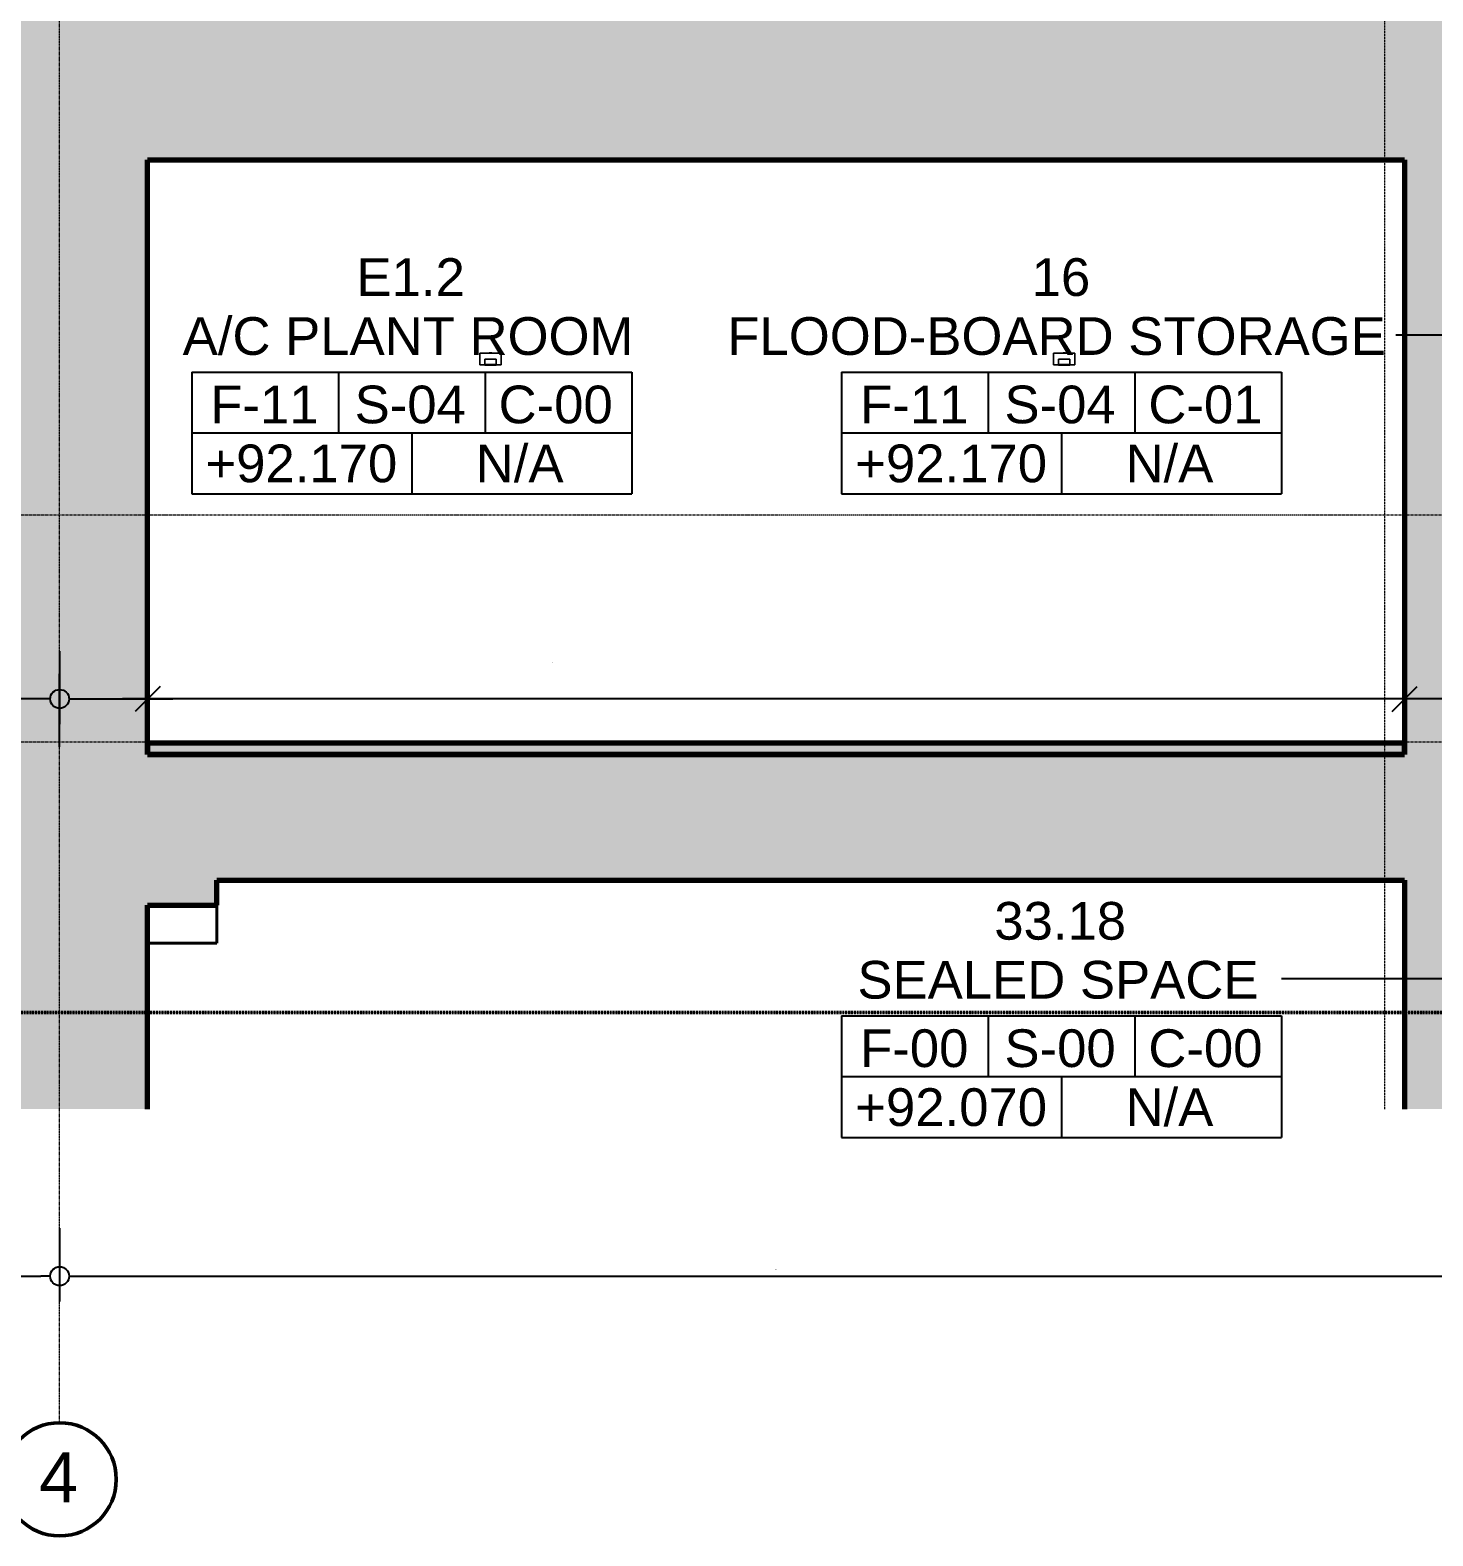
# Model space of a CAD drawing. Header units: millimetres. Extents: x -153298 to 620751, y -313239 to 250031.
# Drawn here: x 101533 to 112693, y -310593 to -298615 of the extents above; entities that cross this region are included whole.
import ezdxf

# ---------------------------------------------------------------- set-up
doc = ezdxf.new("R2010")
doc.units = ezdxf.units.MM
for name, pattern in [('Centre', [31.75, 6.35, -4.7625, 15.875, -4.7625]), ('DPA_Grid _ Level 100', [10, 5.5, -1.6, 1.3, -1.6]), ('DPA_Hidden 50', [3, 2, -1])]:
    doc.linetypes.add(name, pattern=pattern)
for name, color, linetype, lineweight in [('A-ANNO-DIMS', 7, 'Continuous', 9), ('A-ANNO-SYMB', 7, 'Continuous', 9), ('A-COLS', 7, 'Continuous', 70), ('A-COLS-E', 7, 'Continuous', 35), ('A-DETL', 7, 'Continuous', 70), ('A-DETL-GENF', 7, 'Continuous', 35), ('A-FLOR-E', 7, 'Continuous', 35), ('A-FLOR-FNSH', 7, 'Continuous', 70), ('A-FLOR-LEVL', 7, 'Continuous', 35), ('A-FLOR-PATT', 7, 'Continuous', 70), ('A-ROOM-IDEN', 7, 'Continuous', 25), ('A-ROOM-LINE', 7, 'Continuous', 25), ('E-LITE-EQPM', 7, 'Continuous', 35), ('S-GRID', 7, 'Continuous', 0), ('S-GRID-IDEN', 7, 'Continuous', 50), ('WALL-E', 7, 'Continuous', 35)]:
    doc.layers.add(name, color=color, linetype=linetype, lineweight=lineweight)
doc.styles.add('ARIAL', font='arial.ttf')
doc.styles.add('Arial_2', font='arial.ttf', dxfattribs={"height": 3})
doc.dimstyles.new('DPA-DIM-3_0_C-C', dxfattribs={"dimscale": 304.8, "dimtxt": 306.07782, "dimasz": 0.492126, "dimexe": 0.656168, "dimexo": 0.0625, "dimgap": 0.164042, "dimtad": 1, "dimdec": 0, "dimzin": 0, "dimdsep": 46, "dimtxsty": 'Arial_2', "dimblk1": 'DOTBLANK', "dimblk2": 'DOTBLANK', "dimsah": 1, "dimcen": 0.09, "dimdle": 0.656168, "dimclrd": 7, "dimclre": 7, "dimclrt": 7, "dimadec": 8, "dimazin": 0, "dimtfac": 1, "dimtdec": 4, "dimtix": 1, "dimtmove": 0, "dimatfit": 3, "dimfxl": 1.312336, "dimfxlon": 1, "dimtvp": 1, "dimtolj": 1, "dimtzin": 0, "dimarcsym": 2})
doc.dimstyles.new('DPA-DIM-3_0_C-T', dxfattribs={"dimscale": 304.8, "dimtxt": 306.07782, "dimasz": 0.492126, "dimexe": 0.656168, "dimexo": 0.0625, "dimgap": 0.164042, "dimtad": 0, "dimjust": 2, "dimdec": 0, "dimzin": 0, "dimdsep": 46, "dimtxsty": 'Arial_2', "dimblk1": 'DOTBLANK', "dimblk2": 'OBLIQUE', "dimsah": 1, "dimcen": 0.09, "dimdle": 0.656168, "dimclrd": 7, "dimclre": 7, "dimclrt": 7, "dimadec": 8, "dimazin": 0, "dimtfac": 1, "dimtdec": 4, "dimtix": 1, "dimtmove": 2, "dimatfit": 3, "dimfxl": 1.312336, "dimfxlon": 1, "dimtvp": 1, "dimtolj": 1, "dimtzin": 0, "dimarcsym": 2})
doc.dimstyles.new('DPA-DIM-3_0_C-T_2', dxfattribs={"dimscale": 304.8, "dimtxt": 306.07782, "dimasz": 0.492126, "dimexe": 0.656168, "dimexo": 0.0625, "dimgap": 0.164042, "dimtad": 0, "dimjust": 2, "dimdec": 0, "dimzin": 0, "dimdsep": 46, "dimtxsty": 'Arial_2', "dimblk1": 'DOTBLANK', "dimblk2": 'DOTBLANK', "dimsah": 1, "dimcen": 0.09, "dimdle": 0.656168, "dimclrd": 7, "dimclre": 7, "dimclrt": 7, "dimadec": 8, "dimazin": 0, "dimtfac": 1, "dimtdec": 4, "dimtix": 1, "dimtmove": 2, "dimatfit": 3, "dimfxl": 1.312336, "dimfxlon": 1, "dimtvp": 1, "dimtolj": 1, "dimtzin": 0, "dimarcsym": 2})
doc.dimstyles.new('DPA-DIM-3_0_T-T_1', dxfattribs={"dimscale": 304.8, "dimtxt": 306.07782, "dimasz": 0.656168, "dimexe": 0.656168, "dimexo": 0.0625, "dimgap": 0.164042, "dimtad": 1, "dimdec": 0, "dimzin": 0, "dimdsep": 46, "dimtxsty": 'Arial_2', "dimblk1": 'OBLIQUE', "dimblk2": 'OBLIQUE', "dimsah": 1, "dimcen": 0.09, "dimdle": 0.656168, "dimclrd": 7, "dimclre": 7, "dimclrt": 7, "dimadec": 8, "dimazin": 0, "dimtfac": 1, "dimtdec": 4, "dimtix": 1, "dimtmove": 1, "dimatfit": 3, "dimfxl": 1.312336, "dimfxlon": 1, "dimtvp": 1, "dimtolj": 1, "dimtzin": 0, "dimarcsym": 2})
pattern_1 = [(50, (108217.3, -305821.75), (728.737, -63.756), [76.2, -838.2]), (355, (108217.3, -305821.75), (-140.972, 764.228), [60.96, -670.56]), (100.451, (108278, -305827.1), (587.77, 700.467), [64.76, -712.36]), (46.184, (108217.3, -305618.55), (1084.316, -168.17), [114.3, -1257.3]), (96.636, (108307.7, -305632.6), (949.61, 989.71), [97.14, -1068.54]), (351.184, (108217.3, -305618.6), (949.62, 989.7), [91.44, -1005.84]), (21, (108318.9, -305669.35), (606.458, -409.061), [76.2, -838.2]), (326, (108318.9, -305669.35), (247.208, 736.753), [60.96, -670.56]), (71.451, (108369.44, -305703.44), (853.668, 327.685), [64.76, -712.36]), (37.5, (108217.3, -305821.75), (12.3547, 338.2201), [33.528, -628.904, 33.528, -647.192, -673.1]), (37.5, (108217.3, -305821.75), (12.3547, 338.2201), [-1343.152, 33.528, -639.572]), (7.5, (108217.3, -305821.75), (267.279, 400.722), [33.528, -354.584, 33.528, -613.664, -256.54]), (7.5, (108217.3, -305821.75), (267.279, 400.722), [-1035.304, 33.528, -223.012]), (327.5, (107990.73, -305821.75), (542.3633, -22.9153), [33.528, -220.472, 33.528, -758.952, -1051.56]), (327.5, (107990.73, -305821.75), (542.3633, -22.9153), [-1046.48, 33.528, -1018.032]), (317.5, (107889.13, -305821.75), (592.517, 101.707), [33.528, -296.672, 33.528, -492.76, -746.76]), (317.5, (107889.13, -305821.75), (592.517, 101.707), [-856.488, 33.528, -713.232])]

# ---------------------------------------------------------------- blocks, each defined once
blk = doc.blocks.new('L2-2 - Surface Mounted LED Tube - 1223L x 170W x 93H - 36W-10700237-2120-01 ENTRANCE 1 SECTION A')
at = {"layer": 'E-LITE-EQPM', "color": 7, "lineweight": 20}
for p, q in [((-873575, 95170), (-873575, 95263)), ((-873575, 95263), (-873405, 95263)), ((-873405, 95263), (-873575, 95263)), ((-873575, 95263), (-873575, 95170)), ((-873500, 95265), (-873500, 95263)), ((-873500, 95265), (-873480, 95265)), ((-873480, 95265), (-873500, 95265)), ((-873498, 95263), (-873481, 95263)), ((-873481, 95263), (-873498, 95263)), ((-873480, 95263), (-873480, 95265)), ((-873405, 95263), (-873405, 95170)), ((-873405, 95170), (-873405, 95263)), ((-873535, 95170), (-873575, 95170)), ((-873575, 95170), (-873535, 95170)), ((-873445, 95215), (-873535, 95215)), ((-873535, 95215), (-873535, 95170)), ((-873535, 95170), (-873535, 95215)), ((-873535, 95215), (-873445, 95215)), ((-873535, 95170), (-873535, 95215)), ((-873535, 95215), (-873445, 95215)), ((-873445, 95215), (-873535, 95215)), ((-873535, 95215), (-873535, 95170)), ((-873445, 95170), (-873535, 95170)), ((-873535, 95170), (-873445, 95170)), ((-873445, 95170), (-873445, 95215)), ((-873445, 95215), (-873445, 95170)), ((-873445, 95215), (-873445, 95170)), ((-873445, 95170), (-873445, 95215)), ((-873405, 95170), (-873445, 95170)), ((-873445, 95170), (-873405, 95170))]:
    blk.add_line(p, q, dxfattribs=at)
at = {"layer": 'E-LITE-EQPM', "color": 7, "lineweight": 30}
blk.add_line((-873535, 95170), (-873445, 95170), dxfattribs=at)
blk.add_line((-873535, 95170), (-873445, 95170), dxfattribs=at)
blk.add_line((-873535, 95170), (-873445, 95170), dxfattribs=at)
blk.add_line((-873535, 95170), (-873445, 95170), dxfattribs=at)
blk.add_line((-873535, 95170), (-873445, 95170), dxfattribs=at)
blk.add_line((-873535, 95170), (-873445, 95170), dxfattribs=at)
blk.add_line((-873535, 95170), (-873445, 95170), dxfattribs=at)
blk.add_line((-873535, 95170), (-873445, 95170), dxfattribs=at)
blk.add_line((-873535, 95170), (-873445, 95170), dxfattribs=at)
blk.add_line((-873535, 95170), (-873445, 95170), dxfattribs=at)
blk.add_line((-873535, 95170), (-873445, 95170), dxfattribs=at)
blk.add_line((-873535, 95170), (-873445, 95170), dxfattribs=at)
blk.add_line((-873535, 95170), (-873445, 95170), dxfattribs=at)
blk.add_line((-873535, 95170), (-873445, 95170), dxfattribs=at)
blk.add_line((-873535, 95170), (-873445, 95170), dxfattribs=at)
blk.add_line((-873535, 95170), (-873445, 95170), dxfattribs=at)
blk.add_line((-873535, 95170), (-873445, 95170), dxfattribs=at)
blk.add_line((-873535, 95170), (-873445, 95170), dxfattribs=at)
blk.add_line((-873535, 95170), (-873445, 95170), dxfattribs=at)
blk.add_line((-873535, 95170), (-873445, 95170), dxfattribs=at)
blk.add_line((-873535, 95170), (-873445, 95170), dxfattribs=at)
blk.add_line((-873535, 95170), (-873445, 95170), dxfattribs=at)
blk.add_line((-873535, 95170), (-873445, 95170), dxfattribs=at)
blk.add_line((-873535, 95170), (-873445, 95170), dxfattribs=at)
blk.add_line((-873535, 95170), (-873445, 95170), dxfattribs=at)
blk.add_line((-873535, 95170), (-873445, 95170), dxfattribs=at)
blk.add_line((-873535, 95170), (-873445, 95170), dxfattribs=at)
blk = doc.blocks.new('PPL-C-AECM-1-PP19-EE-M3-0001_rvt-1-2120-01 ENTRANCE 1 SECTION A')
at = {"layer": 'E-LITE-EQPM', "color": 7, "lineweight": 20}
for p in [(-4564, 0), (0, 0)]:
    blk.add_blockref('L2-2 - Surface Mounted LED Tube - 1223L x 170W x 93H - 36W-10700237-2120-01 ENTRANCE 1 SECTION A', p, dxfattribs=at)
blk = doc.blocks.new('Grid - 100 Scale-2291345-2120-01 ENTRANCE 1 SECTION A')
at = {"layer": 'S-GRID-IDEN', "color": 7}
blk.add_circle((-892882, 86304), 450, dxfattribs=at)
blk = doc.blocks.new('_DotBlank')
at = {"color": 7, "linetype": 'ByBlock', "lineweight": -2}
blk.add_line((-0.5, 0), (-1, 0), dxfattribs=at)
blk.add_circle((0, 0), 0.5, dxfattribs=at)
blk = doc.blocks.new('*D3745')
at = {"layer": 'A-ANNO-DIMS', "color": 7, "lineweight": -2, "transparency": 16777216}
for p, q in [((90368, -308146), (90368, -308727)), ((101768, -308146), (101768, -308727)), ((90518, -308527), (101618, -308527))]:
    blk.add_line(p, q, dxfattribs=at)
at = {"layer": 'DEFPOINTS', "color": 7, "transparency": 16777216}
for p in [(90368, -308127), (101768, -308127), (101768, -308527)]:
    blk.add_point(p, dxfattribs=at)
at = {"layer": 'A-ANNO-DIMS', "color": 7, "lineweight": -2, "transparency": 16777216, "xscale": 150, "yscale": 150, "zscale": 150, "rotation": 180}
blk.add_blockref('_DotBlank', (90368, -308527), dxfattribs=at)
at = {"layer": 'A-ANNO-DIMS', "color": 7, "lineweight": -2, "transparency": 16777216, "xscale": 150, "yscale": 150, "zscale": 150}
blk.add_blockref('_DotBlank', (101768, -308527), dxfattribs=at)
at = {"layer": 'A-ANNO-DIMS', "color": 7, "transparency": 16777216, "insert": (96068, -308475), "char_height": 3, "width": 1384.41, "attachment_point": 5, "style": 'Arial_2'}
blk.add_mtext('\\A1;11400', dxfattribs=at)
blk = doc.blocks.new('*D3746')
at = {"layer": 'A-ANNO-DIMS', "color": 7, "lineweight": -2, "transparency": 16777216}
for p, q in [((101768, -308146), (101768, -308727)), ((113168, -308146), (113168, -308727)), ((101918, -308527), (113018, -308527))]:
    blk.add_line(p, q, dxfattribs=at)
at = {"layer": 'DEFPOINTS', "color": 7, "transparency": 16777216}
for p in [(101768, -308127), (113168, -308127), (113168, -308527)]:
    blk.add_point(p, dxfattribs=at)
at = {"layer": 'A-ANNO-DIMS', "color": 7, "lineweight": -2, "transparency": 16777216, "xscale": 150, "yscale": 150, "zscale": 150, "rotation": 180}
blk.add_blockref('_DotBlank', (101768, -308527), dxfattribs=at)
at = {"layer": 'A-ANNO-DIMS', "color": 7, "lineweight": -2, "transparency": 16777216, "xscale": 150, "yscale": 150, "zscale": 150}
blk.add_blockref('_DotBlank', (113168, -308527), dxfattribs=at)
at = {"layer": 'A-ANNO-DIMS', "color": 7, "transparency": 16777216, "insert": (107468, -308475), "char_height": 3, "width": 1384.41, "attachment_point": 5, "style": 'Arial_2'}
blk.add_mtext('\\A1;11400', dxfattribs=at)
blk = doc.blocks.new('DPA_Room Tag Box - Standard-4486259-2120-01 ENTRANCE 1 SECTION A')
at = {"layer": 'A-ROOM-LINE', "color": 7}
for p, q in [((-891197, 94383), (-891197, 93416)), ((-891197, 94383), (-887697, 94383)), ((-890031, 94383), (-890031, 93900)), ((-888864, 94383), (-888864, 93900)), ((-887697, 94383), (-887697, 93416)), ((-891197, 93900), (-887697, 93900)), ((-889447, 93900), (-889447, 93416)), ((-891197, 93416), (-887697, 93416))]:
    blk.add_line(p, q, dxfattribs=at)
blk = doc.blocks.new('*D3724')
at = {"layer": 'DEFPOINTS', "color": 7, "transparency": 16777216}
for p in [(101768, -303935), (101768, -304076), (101768, -304076)]:
    blk.add_point(p, dxfattribs=at)
blk = doc.blocks.new('_None')
blk = doc.blocks.new('_Oblique')
at = {"color": 7, "linetype": 'ByBlock', "lineweight": -2}
blk.add_line((-0.5, -0.5), (0.5, 0.5), dxfattribs=at)
blk = doc.blocks.new('*D3725')
at = {"layer": 'A-ANNO-DIMS', "color": 7, "lineweight": -2, "transparency": 16777216}
for p, q in [((101068, -304316), (101068, -303735)), ((101768, -304316), (101768, -303735)), ((101618, -303935), (100868, -303935))]:
    blk.add_line(p, q, dxfattribs=at)
at = {"layer": 'DEFPOINTS', "color": 7, "transparency": 16777216}
for p in [(101068, -303935), (101068, -304335), (101768, -304335)]:
    blk.add_point(p, dxfattribs=at)
at = {"layer": 'A-ANNO-DIMS', "color": 7, "lineweight": -2, "transparency": 16777216, "xscale": 150, "yscale": 150, "zscale": 150, "rotation": 180}
blk.add_blockref('_Oblique', (101068, -303935), dxfattribs=at)
at = {"layer": 'A-ANNO-DIMS', "color": 7, "lineweight": -2, "transparency": 16777216, "xscale": 150, "yscale": 150, "zscale": 150}
blk.add_blockref('_DotBlank', (101768, -303935), dxfattribs=at)
at = {"layer": 'A-ANNO-DIMS', "color": 7, "transparency": 16777216, "insert": (100401, -303693), "char_height": 3, "width": 830.65, "attachment_point": 1, "line_spacing_factor": 0.941778, "style": 'Arial_2'}
blk.add_mtext('\\A1;700', dxfattribs=at)
blk = doc.blocks.new('*D3726')
at = {"layer": 'DEFPOINTS', "color": 7, "transparency": 16777216}
for p in [(101768, -303793), (101768, -303793), (101768, -303935)]:
    blk.add_point(p, dxfattribs=at)
blk = doc.blocks.new('*D3727')
at = {"layer": 'A-ANNO-DIMS', "color": 7, "lineweight": -2, "transparency": 16777216}
for p, q in [((101768, -303554), (101768, -304135)), ((102468, -303554), (102468, -304135)), ((101918, -303935), (102668, -303935))]:
    blk.add_line(p, q, dxfattribs=at)
at = {"layer": 'DEFPOINTS', "color": 7, "transparency": 16777216}
for p in [(101768, -303535), (102468, -303535), (102468, -303935)]:
    blk.add_point(p, dxfattribs=at)
at = {"layer": 'A-ANNO-DIMS', "color": 7, "lineweight": -2, "transparency": 16777216, "xscale": 150, "yscale": 150, "zscale": 150, "rotation": 180}
blk.add_blockref('_DotBlank', (101768, -303935), dxfattribs=at)
at = {"layer": 'A-ANNO-DIMS', "color": 7, "lineweight": -2, "transparency": 16777216, "xscale": 150, "yscale": 150, "zscale": 150}
blk.add_blockref('_Oblique', (102468, -303935), dxfattribs=at)
at = {"layer": 'A-ANNO-DIMS', "color": 7, "transparency": 16777216, "insert": (102531, -303693), "char_height": 3, "width": 830.65, "attachment_point": 1, "line_spacing_factor": 0.941778, "style": 'Arial_2'}
blk.add_mtext('\\A1;700', dxfattribs=at)
blk = doc.blocks.new('*D3729')
at = {"layer": 'A-ANNO-DIMS', "color": 7, "lineweight": -2, "transparency": 16777216}
for p, q in [((112468, -304316), (112468, -303735)), ((113168, -304316), (113168, -303735)), ((113018, -303935), (112268, -303935))]:
    blk.add_line(p, q, dxfattribs=at)
at = {"layer": 'DEFPOINTS', "color": 7, "transparency": 16777216}
for p in [(112468, -303935), (112468, -304335), (113168, -304335)]:
    blk.add_point(p, dxfattribs=at)
at = {"layer": 'A-ANNO-DIMS', "color": 7, "lineweight": -2, "transparency": 16777216, "xscale": 150, "yscale": 150, "zscale": 150, "rotation": 180}
blk.add_blockref('_Oblique', (112468, -303935), dxfattribs=at)
at = {"layer": 'A-ANNO-DIMS', "color": 7, "lineweight": -2, "transparency": 16777216, "xscale": 150, "yscale": 150, "zscale": 150}
blk.add_blockref('_DotBlank', (113168, -303935), dxfattribs=at)
at = {"layer": 'A-ANNO-DIMS', "color": 7, "transparency": 16777216, "insert": (111704, -303693), "char_height": 3, "width": 830.65, "attachment_point": 1, "line_spacing_factor": 0.941778, "style": 'Arial_2'}
blk.add_mtext('\\A1;700', dxfattribs=at)
blk = doc.blocks.new('*D3734')
at = {"layer": 'A-ANNO-DIMS', "color": 7, "lineweight": -2, "transparency": 16777216}
for p, q in [((102468, -304316), (102468, -303735)), ((112468, -304316), (112468, -303735)), ((112668, -303935), (102268, -303935))]:
    blk.add_line(p, q, dxfattribs=at)
at = {"layer": 'DEFPOINTS', "color": 7, "transparency": 16777216}
for p in [(102468, -303935), (102468, -304335), (112468, -304335)]:
    blk.add_point(p, dxfattribs=at)
at = {"layer": 'A-ANNO-DIMS', "color": 7, "lineweight": -2, "transparency": 16777216, "xscale": 200, "yscale": 200, "zscale": 200, "rotation": 180}
blk.add_blockref('_Oblique', (102468, -303935), dxfattribs=at)
at = {"layer": 'A-ANNO-DIMS', "color": 7, "lineweight": -2, "transparency": 16777216, "xscale": 200, "yscale": 200, "zscale": 200}
blk.add_blockref('_Oblique', (112468, -303935), dxfattribs=at)
at = {"layer": 'A-ANNO-DIMS', "color": 7, "transparency": 16777216, "insert": (105680, -303641), "char_height": 3, "width": 1384.41, "attachment_point": 1, "line_spacing_factor": 0.941778, "style": 'Arial_2'}
blk.add_mtext('\\A1;10000', dxfattribs=at)

msp = doc.modelspace()

# ---------------------------------------------------------------- hatches: boundary and pattern name
at = {"layer": 'A-DETL-GENF', "lineweight": 9}
h = msp.add_hatch(dxfattribs=at)
h.set_pattern_fill('FP_1', style=0, pattern_type=2)
h.set_pattern_definition(pattern_1)
h.paths.add_polyline_path([(101565.4353, -307197.3524), (102467.8829, -307197.3524), (102467.8829, -305576.753), (103017.8806, -305576.753), (103017.8806, -305376.753), (112467.88, -305376.753), (112467.88, -307197.3524), (113867.88, -307197.3524), (113867.88, -305376.753), (122092.9315, -305376.753), (122092.9315, -306676.753), (123867.88, -306676.753), (123867.88, -307197.3524), (125267.88, -307197.3524), (125267.88, -305976.753), (130003.88, -305976.753), (130003.88, -305376.753), (134337.5502, -305376.753), (134337.5502, -305576.753), (140337.5298, -305576.753), (140337.5298, -304376.753), (130003.88, -304376.753), (130003.88, -304416.753), (129803.88, -304416.753), (129803.88, -305776.753), (124213.88, -305776.753), (124213.88, -304376.753), (113867.88, -304376.753), (113867.88, -298652.784), (119380.88, -301835.716), (119380.88, -302507.753), (119880.88, -302507.753), (119880.8933, -301835.7237), (114011.0238, -298446.753), (112467.88, -298446.753), (112467.88, -298307.753), (112558.3958, -298307.753), (112558.3958, -297707.753), (112058.3958, -297707.753), (112058.3958, -298307.753), (112158.3958, -298307.753), (112158.3958, -298446.753), (104188.1926, -298446.753), (104188.1926, -294036.753), (103988.1926, -294036.753), (103988.1926, -293996.753), (100313.1276, -293996.753), (100322.5695, -294083.8958), (99995.5431, -294083.8958), (100012.5695, -294241.0387), (99685.5431, -294241.0387), (99702.5695, -294398.1815), (99375.5431, -294398.1815), (99392.5695, -294555.3244), (99065.5431, -294555.3244), (99082.5695, -294712.4672), (98755.5431, -294712.4672), (98772.5695, -294869.6101), (98445.5431, -294869.6101), (98459.319, -294996.753), (98431.8802, -294996.753), (98431.8802, -295296.753), (99036.3182, -295296.753), (99036.3182, -295013.3142), (99966.8802, -294541.6008), (99966.8802, -294696.753), (100266.8802, -294696.753), (100266.8802, -294496.753), (103688.1926, -294496.753), (103688.1926, -298446.753), (80330.7286, -298446.753), (80330.7286, -299646.753), (101067.8829, -299646.753), (101067.8829, -304376.753), (80330.7286, -304376.753), (80330.7286, -305576.753), (101067.8829, -305576.753), (101067.8829, -307197.3524)])
h.paths.add_polyline_path([(112467.88, -304376.753), (102467.8829, -304376.753), (102467.8829, -299646.753), (112467.88, -299646.753), (112467.88, -304301.2027)])
h.paths.add_polyline_path([(132836.6797, -299646.753), (140337.5298, -299646.753), (140337.5298, -298446.753), (122478.88, -298446.753), (116617.88, -295053.5424), (116617.88, -293996.753), (116117.88, -293996.753), (116117.88, -295341.8187), (123553.6755, -299646.753), (130961.4671, -299646.753)])
at = {"layer": 'A-FLOR-PATT', "lineweight": 9}
h = msp.add_hatch(dxfattribs=at)
h.set_pattern_fill('FP_1', style=0, pattern_type=2)
h.set_pattern_definition(pattern_1)
h.paths.add_polyline_path([(112467.88, -304286.753), (112467.88, -304276.753), (102467.8851, -304276.753), (102467.8851, -304286.753), (112443.7433, -304286.753)])
h.paths.add_polyline_path([(88884.8806, -304286.753), (101067.8749, -304286.753), (101067.8749, -304276.753), (88884.8806, -304276.753)])
h = msp.add_hatch(dxfattribs=at)
h.set_pattern_fill('FP_1', style=0, pattern_type=2)
h.set_pattern_definition(pattern_1)
h.paths.add_polyline_path([(112467.88, -304286.753), (112467.88, -304276.753), (102467.8851, -304276.753), (102467.8851, -304286.753), (112443.7433, -304286.753)])
h.paths.add_polyline_path([(88884.8806, -304286.753), (101067.8749, -304286.753), (101067.8749, -304276.753), (88884.8806, -304276.753)])
h = msp.add_hatch(dxfattribs=at)
h.set_pattern_fill('FP_1', style=0, pattern_type=2)
h.set_pattern_definition(pattern_1)
h.paths.add_polyline_path([(102833.2791, -304376.753), (112467.88, -304376.753), (112467.88, -304286.753), (102467.8851, -304286.753), (102467.8851, -304376.753)])
h.paths.add_polyline_path([(95332.4289, -304376.753), (101067.8749, -304376.7462), (101067.8749, -304286.753), (88884.8806, -304286.753), (88884.8806, -304376.753)])
h = msp.add_hatch(dxfattribs=at)
h.set_pattern_fill('FP_1', style=0, pattern_type=2)
h.set_pattern_definition(pattern_1)
h.paths.add_polyline_path([(102833.2791, -304376.753), (112467.88, -304376.753), (112467.88, -304286.753), (102467.8851, -304286.753), (102467.8851, -304376.753)])
h.paths.add_polyline_path([(95332.4289, -304376.753), (101067.8749, -304376.7462), (101067.8749, -304286.753), (88884.8806, -304286.753), (88884.8806, -304376.753)])

# ---------------------------------------------------------------- linework, layer by layer
at = {"layer": 'A-ANNO-SYMB', "color": 7, "linetype": 'DPA_Hidden 50', "lineweight": 50}
msp.add_line((130842.5943, -306429.9129), (98033.1548, -306429.9129), dxfattribs=at)
at = {"layer": 'A-COLS', "color": 7}
for p, q in [((102467.8829, -304376.753), (102467.8829, -299646.753)), ((112467.88, -299646.753), (112467.88, -304376.753)), ((112467.88, -305376.753), (112467.88, -307197.3524)), ((102467.8829, -307197.3524), (102467.8829, -305576.753))]:
    msp.add_line(p, q, dxfattribs=at)
at = {"layer": 'A-COLS-E', "color": 7}
for p, q in [((102467.8749, -304376.753), (102467.8749, -299646.753)), ((102467.8749, -307197.3524), (102467.8749, -305576.753))]:
    msp.add_line(p, q, dxfattribs=at)
at = {"layer": 'A-DETL', "color": 7, "linetype": 'DPA_Hidden 50', "lineweight": 9}
msp.add_line((112308.3958, -297707.753), (112308.3958, -307197.3524), dxfattribs=at)
at = {"layer": 'A-DETL', "color": 7}
for p, q in [((102467.8829, -304376.753), (102467.8829, -299646.753)), ((102467.8829, -299646.753), (112467.88, -299646.753)), ((112467.88, -299646.753), (112467.88, -304376.753)), ((112467.88, -304376.753), (102467.8829, -304376.753)), ((103017.8806, -305576.753), (103017.8806, -305376.753)), ((103017.8806, -305376.753), (112467.88, -305376.753)), ((112467.88, -305376.753), (112467.88, -307197.3524)), ((102467.8829, -307197.3524), (102467.8829, -305576.753)), ((102467.8829, -305576.753), (103017.8806, -305576.753))]:
    msp.add_line(p, q, dxfattribs=at)
at = {"layer": 'A-FLOR-E', "color": 7}
for p, q in [((102467.8851, -304376.753), (102467.8851, -304276.753)), ((102617.88, -304376.753), (102467.8829, -304376.753)), ((109617.8806, -304376.753), (102817.8806, -304376.753)), ((112467.88, -304376.753), (109817.8806, -304376.753))]:
    msp.add_line(p, q, dxfattribs=at)
at = {"layer": 'A-FLOR-FNSH', "color": 7, "lineweight": 35}
for p, q in [((112467.88, -304276.753), (102467.8851, -304276.753)), ((102467.8851, -304276.753), (102467.8851, -304286.753)), ((112467.88, -304286.753), (112467.88, -304276.753))]:
    msp.add_line(p, q, dxfattribs=at)
at = {"layer": 'A-FLOR-FNSH', "color": 7}
for p, q in [((102467.8851, -304286.753), (102467.8851, -304376.753)), ((112467.88, -304286.753), (102467.8851, -304286.753)), ((112467.88, -304376.753), (112467.88, -304286.753)), ((102467.8851, -304376.753), (112467.88, -304376.753))]:
    msp.add_line(p, q, dxfattribs=at)
at = {"layer": 'A-FLOR-LEVL', "color": 7, "linetype": 'Centre', "lineweight": 9}
for p, q in [((80346.0738, -302471.753), (144086.7932, -302471.753)), ((80346.0738, -304276.753), (144086.7932, -304276.753))]:
    msp.add_line(p, q, dxfattribs=at)
at = {"layer": 'A-ROOM-IDEN', "color": 7}
for p, q in [((112967.8788, -301042.0688), (112397.6716, -301042.0688)), ((120214.2585, -306162.6064), (111488.6716, -306162.6064))]:
    msp.add_line(p, q, dxfattribs=at)
at = {"layer": 'S-GRID', "color": 7, "linetype": 'DPA_Grid _ Level 100'}
msp.add_line((101767.88, -309692.5036), (101767.88, -276432.3847), dxfattribs=at)
at = {"layer": 'WALL-E', "color": 7}
for p, q in [((112467.88, -299646.753), (102467.8829, -299646.753)), ((102467.8829, -299646.753), (102617.88, -299646.753)), ((102817.88, -299646.753), (102617.88, -299646.753)), ((102817.88, -299646.753), (109617.8806, -299646.753)), ((109817.8806, -299646.753), (109617.8806, -299646.753)), ((109817.8806, -299646.753), (112467.88, -299646.753)), ((112467.88, -304276.753), (112467.88, -299646.753)), ((112467.88, -299646.753), (112467.88, -304276.753)), ((102617.88, -304376.753), (102467.8829, -304376.753)), ((102467.8829, -304376.753), (102617.88, -304376.753)), ((102467.8829, -304376.753), (112467.88, -304376.753)), ((102617.88, -304376.753), (102467.8829, -304376.753)), ((102817.88, -304376.753), (102617.88, -304376.753)), ((102617.88, -304376.753), (102817.88, -304376.753)), ((102617.88, -304376.753), (102817.88, -304376.753)), ((102817.88, -304376.753), (102617.88, -304376.753)), ((102617.88, -304376.753), (102817.88, -304376.753)), ((109617.8806, -304376.753), (102817.88, -304376.753)), ((102817.88, -304376.753), (109617.8806, -304376.753)), ((109617.8806, -304376.753), (102817.88, -304376.753)), ((109817.8806, -304376.753), (109617.8806, -304376.753)), ((109617.8806, -304376.753), (109817.8806, -304376.753)), ((109617.8806, -304376.753), (109817.8806, -304376.753)), ((109817.8806, -304376.753), (109617.8806, -304376.753)), ((109617.8806, -304376.753), (109817.8806, -304376.753)), ((112467.88, -304376.753), (109817.8806, -304376.753)), ((109817.8806, -304376.753), (112467.88, -304376.753)), ((112467.88, -304376.753), (109817.8806, -304376.753)), ((112467.88, -305376.753), (103017.8806, -305376.753)), ((103017.8806, -305376.753), (103017.8806, -305876.753)), ((103017.8806, -305876.753), (103017.8806, -305376.753)), ((103017.8806, -305376.753), (112467.88, -305376.753)), ((112467.88, -307197.3524), (112467.88, -305376.753)), ((112467.88, -305376.753), (112467.88, -307197.3524)), ((103017.8806, -305876.753), (102467.8829, -305876.753)), ((102467.8829, -305876.753), (103017.8806, -305876.753)), ((102617.8806, -305876.753), (102817.8806, -305876.753)), ((102617.8806, -305876.753), (102817.8806, -305876.753))]:
    msp.add_line(p, q, dxfattribs=at)

# ---------------------------------------------------------------- block references
at = {"color": 7, "lineweight": 5}
msp.add_blockref('PPL-C-AECM-1-PP19-EE-M3-0001_rvt-1-2120-01 ENTRANCE 1 SECTION A', (983250.2539, -396446.753), dxfattribs=at)
at = {"layer": 'A-ROOM-IDEN', "color": 7}
for p in [(994016.4652, -395718.722), (999185.9959, -395718.722), (999185.9842, -400839.2596)]:
    msp.add_blockref('DPA_Room Tag Box - Standard-4486259-2120-01 ENTRANCE 1 SECTION A', p, dxfattribs=at)
at = {"layer": 'S-GRID-IDEN', "color": 7}
msp.add_blockref('Grid - 100 Scale-2291345-2120-01 ENTRANCE 1 SECTION A', (994650.2539, -396446.753), dxfattribs=at)

# ---------------------------------------------------------------- texts
at = {"layer": 'A-ROOM-IDEN', "color": 7, "lineweight": 9, "char_height": 300, "attachment_point": 1, "style": 'Arial_2'}
for s, insert, width in [('E1.2', (104129.5472, -300429.4935), 1066.244375), ('16', (109501.0779, -300429.4935), 577.215), ('A/C PLANT ROOM', (102746.6409, -300898.3567), 4409.28125), ('FLOOD-BOARD STORAGE', (107079.6716, -300898.3567), 6437.550625), ('F-11', (102966.4969, -301442.6316), 1058.2275), ('S-04', (104114.6812, -301442.6316), 1090.295), ('C-00', (105259.7354, -301442.6316), 1114.345625), ('F-11', (108136.0276, -301442.6316), 1058.2275), ('S-04', (109284.2119, -301442.6316), 1090.295), ('C-01', (110429.2661, -301442.6316), 1114.345625), ('+92.170', (102927.4034, -301911.3483), 1883.965625), ('N/A', (105078.2368, -301911.3483), 857.805625), ('+92.170', (108096.9341, -301911.3483), 1883.965625), ('N/A', (110247.7676, -301911.3483), 857.805625), ('33.18', (109203.5662, -305550.0311), 1298.73375), ('SEALED SPACE', (108114.6599, -306018.8943), 3928.26875), ('F-00', (108136.0159, -306563.1692), 1058.2275), ('S-00', (109284.2002, -306563.1692), 1090.295), ('C-00', (110429.2544, -306563.1692), 1114.345625), ('+92.070', (108096.9224, -307031.8859), 1883.965625), ('N/A', (110247.7558, -307031.8859), 857.805625)]:
    msp.add_mtext(s, dxfattribs=dict(at, insert=insert, width=width))
at = {"layer": 'S-GRID-IDEN', "color": 7, "lineweight": 9, "insert": (101604.5896, -309926.6076), "char_height": 400, "width": 376.793125, "attachment_point": 1, "style": 'ARIAL'}
msp.add_mtext('4', dxfattribs=at)

# ---------------------------------------------------------------- dimensions: what is measured, and where the dimension line sits
at = {"layer": 'A-ANNO-DIMS', "color": 7}
for base, p1, p2, dimstyle, override, picture, middle in [((102467.8829, -303934.8114), (101767.8829, -303534.8114), (102467.8829, -303534.8114), 'DPA-DIM-3_0_C-T', {"dimpost": '<>', "dimclrd": 7, "dimclre": 7, "dimclrt": 7, "dimfxl": 700}, '*D3727', (102946.318, -303695.3425)), ((101067.8829, -303934.8114), (101767.8829, -304334.8114), (101067.8829, -304334.8114), 'DPA-DIM-3_0_C-T', {"dimpost": '<>', "dimclrd": 7, "dimclre": 7, "dimclrt": 7, "dimfxl": 700}, '*D3725', (100816.185, -303695.3425)), ((102467.8829, -303934.8114), (112467.88, -304334.8114), (102467.8829, -304334.8114), 'DPA-DIM-3_0_T-T_1', {"dimpost": '<>', "dimclrd": 7, "dimclre": 7, "dimclrt": 7, "dimfxl": 9999.997145}, '*D3734', (106371.9562, -303695.3425)), ((112467.88, -303934.8114), (113167.88, -304334.8114), (112467.88, -304334.8114), 'DPA-DIM-3_0_C-T', {"dimpost": '<>', "dimclrd": 7, "dimclre": 7, "dimclrt": 7, "dimfxl": 700}, '*D3729', (112119.5188, -303695.3425))]:
    dim = msp.add_linear_dim(base=base, p1=p1, p2=p2, dimstyle=dimstyle, override=override, dxfattribs=at)
    dim.commit()
    dim.dimension.update_dxf_attribs({"geometry": picture, "text_midpoint": middle, "dimtype": 160})
for p1, p2, picture in [((101767.8829, -303793.39), (101767.8829, -303793.39), '*D3726'), ((101767.8829, -304076.2328), (101767.8829, -304076.2328), '*D3724')]:
    dim = msp.add_linear_dim(base=(101767.8829, -303934.8114), p1=p1, p2=p2, text=' ', dimstyle='DPA-DIM-3_0_C-T_2', override={"dimpost": '<>', "dimblk": 'None', "dimse1": 1, "dimse2": 1, "dimsd1": 1, "dimsd2": 1, "dimclrd": 7, "dimclre": 7, "dimclrt": 7, "dimfxl": 0}, dxfattribs=at)
    dim.commit()
    dim.dimension.update_dxf_attribs({"geometry": picture, "text_midpoint": (101767.8829, -303934.8114)})
for base, p1, p2, picture, middle in [((101767.88, -308526.9278), (90367.88, -308126.9278), (101767.88, -308126.9278), '*D3745', (96067.88, -308475.3961)), ((113167.88, -308526.9278), (101767.88, -308126.9278), (113167.88, -308126.9278), '*D3746', (107467.88, -308475.3961))]:
    dim = msp.add_linear_dim(base=base, p1=p1, p2=p2, dimstyle='DPA-DIM-3_0_C-C', override={"dimpost": '<>', "dimclrd": 7, "dimclre": 7, "dimclrt": 7, "dimfxl": 11400}, dxfattribs=at)
    dim.commit()
    dim.dimension.update_dxf_attribs({"geometry": picture, "text_midpoint": middle})

doc.saveas('drawing.dxf')
